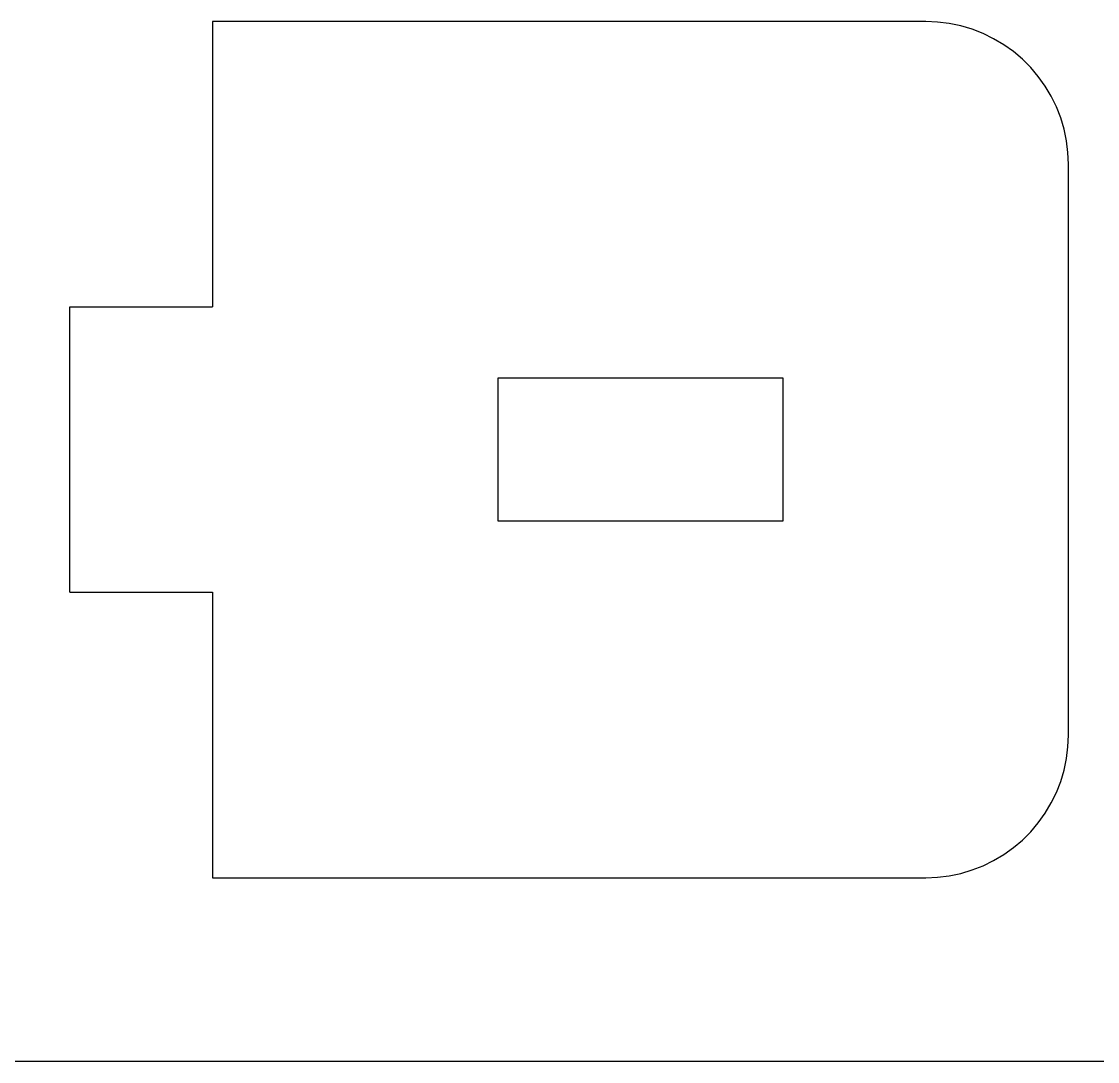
# Model space of a CAD drawing. Header units: millimetres. Extents: x -3928 to -434, y -548 to 1409.
# Drawn here: x -3485.49 to -3447.78, y 1173.46 to 1209.9 of the extents above; entities that cross this region are included whole.
import ezdxf

# ---------------------------------------------------------------- set-up
doc = ezdxf.new("R2010")
doc.units = ezdxf.units.MM
doc.header["$MEASUREMENT"] = 0
doc.layers.add('layer 1', color=7, linetype='Continuous')

msp = doc.modelspace()

# ---------------------------------------------------------------- linework, layer by layer
at = {"layer": 'layer 1', "color": 1, "lineweight": 25}
for points in [[(-3453.8029, 1209.8973), (-3453.8029, 1209.8973), (-3478.8029, 1209.8973), (-3478.8029, 1209.8973)], [(-3478.8029, 1209.8973), (-3478.8029, 1209.8973), (-3478.8029, 1199.8975), (-3478.8029, 1199.8975)], [(-3448.803, 1184.8974), (-3448.803, 1184.8974), (-3448.803, 1204.8974), (-3448.803, 1204.8974)], [(-3483.8028, 1189.8976), (-3483.8028, 1189.8976), (-3483.8028, 1199.8975), (-3483.8028, 1199.8975)], [(-3483.8028, 1199.8975), (-3483.8028, 1199.8975), (-3478.8029, 1199.8975), (-3478.8029, 1199.8975)], [(-3458.8028, 1197.3973), (-3458.8028, 1197.3973), (-3468.803, 1197.3973), (-3468.803, 1197.3973)], [(-3468.803, 1197.3973), (-3468.803, 1197.3973), (-3468.803, 1192.3974), (-3468.803, 1192.3974)], [(-3458.8028, 1192.3974), (-3458.8028, 1192.3974), (-3458.8028, 1197.3973), (-3458.8028, 1197.3973)], [(-3468.803, 1192.3974), (-3468.803, 1192.3974), (-3458.8028, 1192.3974), (-3458.8028, 1192.3974)], [(-3483.8028, 1189.8976), (-3483.8028, 1189.8976), (-3478.8029, 1189.8976), (-3478.8029, 1189.8976)], [(-3478.8029, 1189.8976), (-3478.8029, 1189.8976), (-3478.8029, 1179.8974), (-3478.8029, 1179.8974)], [(-3478.8029, 1179.8974), (-3478.8029, 1179.8974), (-3453.8029, 1179.8974), (-3453.8029, 1179.8974)], [(-3416.1015, 1173.4593), (-3416.1015, 1173.4593), (-3552.7682, 1173.4593), (-3552.7682, 1173.4593)]]:
    msp.add_open_spline(points, degree=3, dxfattribs=at)
for points in [[(-3448.803, 1204.8974), (-3448.803, 1204.8974), (-3448.8199, 1205.3105), (-3448.8199, 1205.3105), (-3448.8199, 1205.3105), (-3448.8199, 1205.3105), (-3448.8711, 1205.7204), (-3448.8711, 1205.7204), (-3448.8711, 1205.7204), (-3448.8711, 1205.7204), (-3448.9557, 1206.1247), (-3448.9557, 1206.1247), (-3448.9557, 1206.1247), (-3448.9557, 1206.1247), (-3449.0739, 1206.5209), (-3449.0739, 1206.5209), (-3449.0739, 1206.5209), (-3449.0739, 1206.5209), (-3449.2242, 1206.9061), (-3449.2242, 1206.9061), (-3449.2242, 1206.9061), (-3449.2242, 1206.9061), (-3449.4055, 1207.2772), (-3449.4055, 1207.2772), (-3449.4055, 1207.2772), (-3449.4055, 1207.2772), (-3449.6172, 1207.6321), (-3449.6172, 1207.6321), (-3449.6172, 1207.6321), (-3449.6172, 1207.6321), (-3449.8571, 1207.9687), (-3449.8571, 1207.9687), (-3449.8571, 1207.9687), (-3449.8571, 1207.9687), (-3450.1241, 1208.2837), (-3450.1241, 1208.2837), (-3450.1241, 1208.2837), (-3450.1241, 1208.2837), (-3450.4166, 1208.5762), (-3450.4166, 1208.5762), (-3450.4166, 1208.5762), (-3450.4166, 1208.5762), (-3450.732, 1208.8432), (-3450.732, 1208.8432), (-3450.732, 1208.8432), (-3450.732, 1208.8432), (-3451.0682, 1209.0831), (-3451.0682, 1209.0831), (-3451.0682, 1209.0831), (-3451.0682, 1209.0831), (-3451.4231, 1209.2948), (-3451.4231, 1209.2948), (-3451.4231, 1209.2948), (-3451.4231, 1209.2948), (-3451.7945, 1209.4765), (-3451.7945, 1209.4765), (-3451.7945, 1209.4765), (-3451.7945, 1209.4765), (-3452.1794, 1209.6264), (-3452.1794, 1209.6264), (-3452.1794, 1209.6264), (-3452.1794, 1209.6264), (-3452.5756, 1209.7446), (-3452.5756, 1209.7446), (-3452.5756, 1209.7446), (-3452.5756, 1209.7446), (-3452.9799, 1209.8292), (-3452.9799, 1209.8292), (-3452.9799, 1209.8292), (-3452.9799, 1209.8292), (-3453.3902, 1209.8804), (-3453.3902, 1209.8804), (-3453.3902, 1209.8804), (-3453.3902, 1209.8804), (-3453.8029, 1209.8973), (-3453.8029, 1209.8973)], [(-3453.8029, 1179.8974), (-3453.8029, 1179.8974), (-3453.3902, 1179.9144), (-3453.3902, 1179.9144), (-3453.3902, 1179.9144), (-3453.3902, 1179.9144), (-3452.9799, 1179.9655), (-3452.9799, 1179.9655), (-3452.9799, 1179.9655), (-3452.9799, 1179.9655), (-3452.5756, 1180.0506), (-3452.5756, 1180.0506), (-3452.5756, 1180.0506), (-3452.5756, 1180.0506), (-3452.1794, 1180.1684), (-3452.1794, 1180.1684), (-3452.1794, 1180.1684), (-3452.1794, 1180.1684), (-3451.7945, 1180.3187), (-3451.7945, 1180.3187), (-3451.7945, 1180.3187), (-3451.7945, 1180.3187), (-3451.4231, 1180.5), (-3451.4231, 1180.5), (-3451.4231, 1180.5), (-3451.4231, 1180.5), (-3451.0682, 1180.7117), (-3451.0682, 1180.7117), (-3451.0682, 1180.7117), (-3451.0682, 1180.7117), (-3450.732, 1180.9519), (-3450.732, 1180.9519), (-3450.732, 1180.9519), (-3450.732, 1180.9519), (-3450.4166, 1181.219), (-3450.4166, 1181.219), (-3450.4166, 1181.219), (-3450.4166, 1181.219), (-3450.1241, 1181.5111), (-3450.1241, 1181.5111), (-3450.1241, 1181.5111), (-3450.1241, 1181.5111), (-3449.8571, 1181.8264), (-3449.8571, 1181.8264), (-3449.8571, 1181.8264), (-3449.8571, 1181.8264), (-3449.6172, 1182.1626), (-3449.6172, 1182.1626), (-3449.6172, 1182.1626), (-3449.6172, 1182.1626), (-3449.4055, 1182.5179), (-3449.4055, 1182.5179), (-3449.4055, 1182.5179), (-3449.4055, 1182.5179), (-3449.2242, 1182.889), (-3449.2242, 1182.889), (-3449.2242, 1182.889), (-3449.2242, 1182.889), (-3449.0739, 1183.2739), (-3449.0739, 1183.2739), (-3449.0739, 1183.2739), (-3449.0739, 1183.2739), (-3448.9557, 1183.6701), (-3448.9557, 1183.6701), (-3448.9557, 1183.6701), (-3448.9557, 1183.6701), (-3448.8711, 1184.0743), (-3448.8711, 1184.0743), (-3448.8711, 1184.0743), (-3448.8711, 1184.0743), (-3448.8199, 1184.4846), (-3448.8199, 1184.4846), (-3448.8199, 1184.4846), (-3448.8199, 1184.4846), (-3448.803, 1184.8974), (-3448.803, 1184.8974)]]:
    msp.add_open_spline(points, degree=3, knots=[0, 0, 0, 0, 0.05, 0.05, 0.05, 0.05, 0.1, 0.1, 0.1, 0.1, 0.15, 0.15, 0.15, 0.15, 0.2, 0.2, 0.2, 0.2, 0.25, 0.25, 0.25, 0.25, 0.3, 0.3, 0.3, 0.3, 0.35, 0.35, 0.35, 0.35, 0.4, 0.4, 0.4, 0.4, 0.45, 0.45, 0.45, 0.45, 0.5, 0.5, 0.5, 0.5, 0.55, 0.55, 0.55, 0.55, 0.6, 0.6, 0.6, 0.6, 0.65, 0.65, 0.65, 0.65, 0.7, 0.7, 0.7, 0.7, 0.75, 0.75, 0.75, 0.75, 0.8, 0.8, 0.8, 0.8, 0.85, 0.85, 0.85, 0.85, 0.9, 0.9, 0.9, 0.9, 1, 1, 1, 1], dxfattribs=at)

doc.saveas('drawing.dxf')
